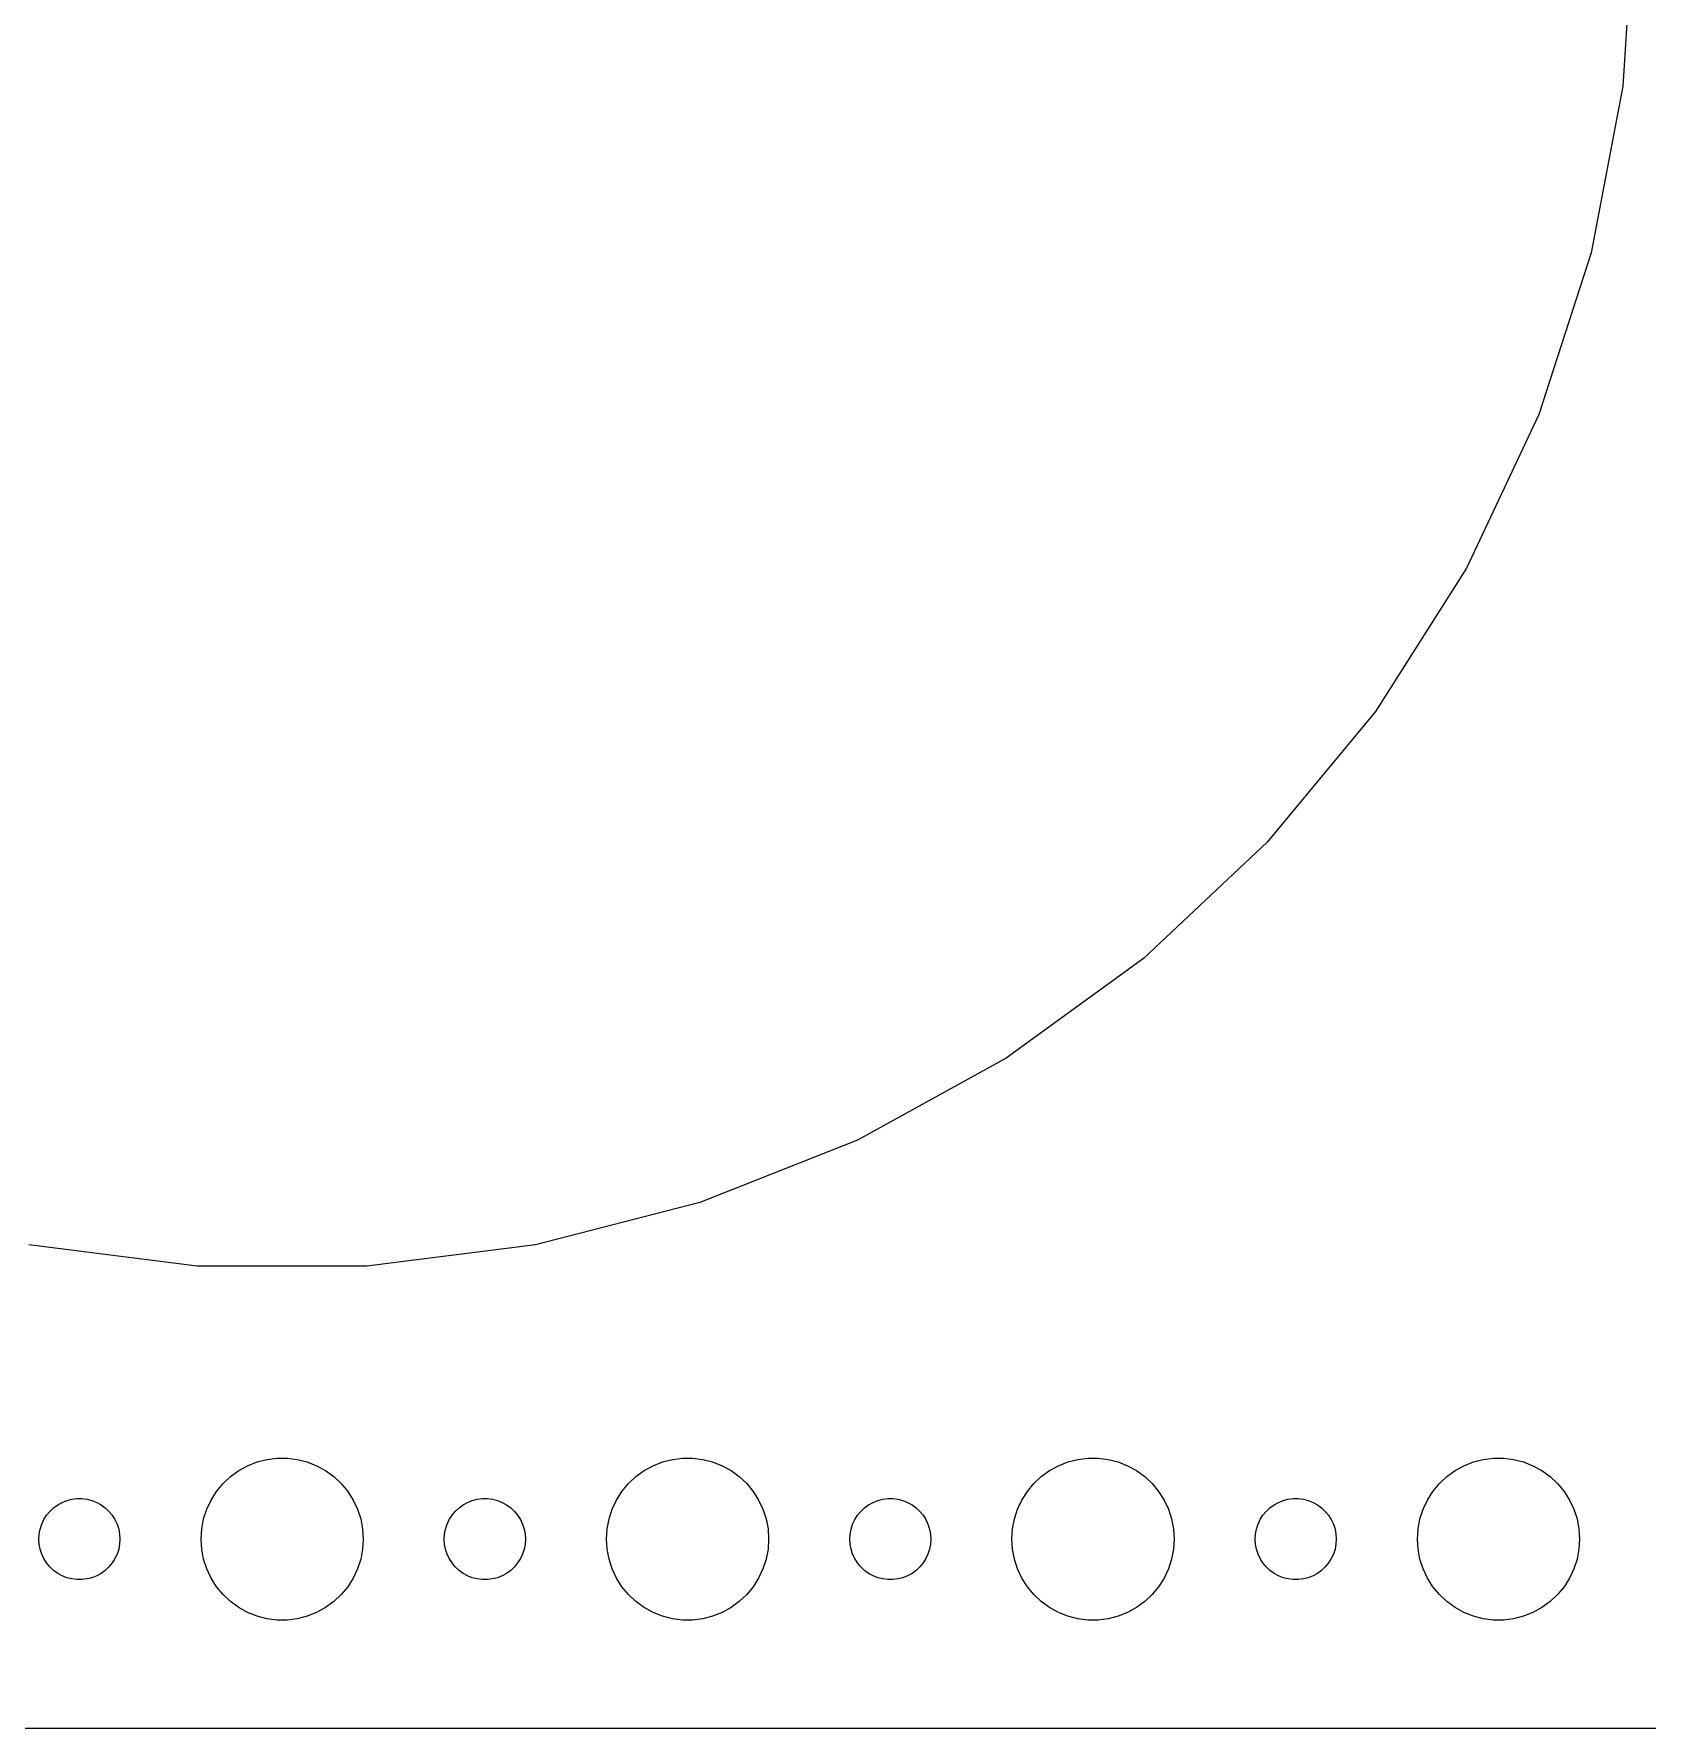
# Model space of a CAD drawing. Header units: metres. Extents: x -120 to 120, y -67 to 67.
# Drawn here: x -61.7 to -2, y -67 to -4.3 of the extents above; entities that cross this region are included whole.
import ezdxf

# ---------------------------------------------------------------- set-up
doc = ezdxf.new("R2010")
doc.units = ezdxf.units.M

msp = doc.modelspace()

# ---------------------------------------------------------------- linework, layer by layer
for p, q in [((-2.5, 0), (-2.89426, -6.26665)), ((-2.89426, -6.26665), (-4.07083, -12.4345)), ((-4.07083, -12.4345), (-6.01117, -18.4062)), ((-6.01117, -18.4062), (-8.68466, -24.0877)), ((-8.68466, -24.0877), (-12.0491, -29.3893)), ((-12.0491, -29.3893), (-16.0516, -34.2274)), ((-16.0516, -34.2274), (-20.6288, -38.5257)), ((-20.6288, -38.5257), (-25.7086, -42.2164)), ((-25.7086, -42.2164), (-31.211, -45.2413)), ((-31.211, -45.2413), (-37.0491, -47.5528)), ((-37.0491, -47.5528), (-43.1309, -49.1143)), ((-55.6395, -49.9013), (-61.8691, -49.1143)), ((-43.1309, -49.1143), (-49.3605, -49.9013)), ((-49.3605, -49.9013), (-55.6395, -49.9013)), ((-53.0621, -57.0531), (-52.6884, -57.0059)), ((-52.6884, -57.0059), (-52.3116, -57.0059)), ((-52.3116, -57.0059), (-51.9379, -57.0531)), ((-38.0621, -57.0531), (-37.6884, -57.0059)), ((-37.6884, -57.0059), (-37.3116, -57.0059)), ((-37.3116, -57.0059), (-36.9379, -57.0531)), ((-23.0621, -57.0531), (-22.6884, -57.0059)), ((-22.6884, -57.0059), (-22.3116, -57.0059)), ((-22.3116, -57.0059), (-21.9379, -57.0531)), ((-8.06213, -57.0531), (-7.68837, -57.0059)), ((-7.68837, -57.0059), (-7.31161, -57.0059)), ((-7.31161, -57.0059), (-6.93785, -57.0531)), ((-54.4123, -57.6885), (-54.1075, -57.467)), ((-54.1075, -57.467), (-53.7773, -57.2855)), ((-53.7773, -57.2855), (-53.427, -57.1468)), ((-53.427, -57.1468), (-53.0621, -57.0531)), ((-51.9379, -57.0531), (-51.5729, -57.1468)), ((-51.5729, -57.1468), (-51.2227, -57.2855)), ((-51.2227, -57.2855), (-50.8925, -57.467)), ((-50.8925, -57.467), (-50.5877, -57.6885)), ((-39.4123, -57.6885), (-39.1075, -57.467)), ((-39.1075, -57.467), (-38.7773, -57.2855)), ((-38.7773, -57.2855), (-38.427, -57.1468)), ((-38.427, -57.1468), (-38.0621, -57.0531)), ((-36.9379, -57.0531), (-36.5729, -57.1468)), ((-36.5729, -57.1468), (-36.2227, -57.2855)), ((-36.2227, -57.2855), (-35.8925, -57.467)), ((-35.8925, -57.467), (-35.5877, -57.6885)), ((-24.4123, -57.6885), (-24.1075, -57.467)), ((-24.1075, -57.467), (-23.7773, -57.2855)), ((-23.7773, -57.2855), (-23.427, -57.1468)), ((-23.427, -57.1468), (-23.0621, -57.0531)), ((-21.9379, -57.0531), (-21.5729, -57.1468)), ((-21.5729, -57.1468), (-21.2227, -57.2855)), ((-21.2227, -57.2855), (-20.8925, -57.467)), ((-20.8925, -57.467), (-20.5877, -57.6885)), ((-9.41226, -57.6885), (-9.10747, -57.467)), ((-9.10747, -57.467), (-8.77733, -57.2855)), ((-8.77733, -57.2855), (-8.42705, -57.1468)), ((-8.42705, -57.1468), (-8.06213, -57.0531)), ((-6.93785, -57.0531), (-6.57294, -57.1468)), ((-6.57294, -57.1468), (-6.22266, -57.2855)), ((-6.22266, -57.2855), (-5.89252, -57.467)), ((-5.89252, -57.467), (-5.58772, -57.6885)), ((-55.1289, -58.5547), (-54.927, -58.2366)), ((-54.927, -58.2366), (-54.6869, -57.9464)), ((-54.6869, -57.9464), (-54.4123, -57.6885)), ((-50.5877, -57.6885), (-50.3131, -57.9464)), ((-50.3131, -57.9464), (-50.0729, -58.2366)), ((-50.0729, -58.2366), (-49.8711, -58.5547)), ((-40.1289, -58.5547), (-39.927, -58.2366)), ((-39.927, -58.2366), (-39.6869, -57.9464)), ((-39.6869, -57.9464), (-39.4123, -57.6885)), ((-35.5877, -57.6885), (-35.3131, -57.9464)), ((-35.3131, -57.9464), (-35.0729, -58.2366)), ((-35.0729, -58.2366), (-34.8711, -58.5547)), ((-25.1289, -58.5547), (-24.927, -58.2366)), ((-24.927, -58.2366), (-24.6869, -57.9464)), ((-24.6869, -57.9464), (-24.4123, -57.6885)), ((-20.5877, -57.6885), (-20.3131, -57.9464)), ((-20.3131, -57.9464), (-20.0729, -58.2366)), ((-20.0729, -58.2366), (-19.8711, -58.5547)), ((-10.1289, -58.5547), (-9.92705, -58.2366)), ((-9.92705, -58.2366), (-9.6869, -57.9464)), ((-9.6869, -57.9464), (-9.41226, -57.6885)), ((-5.58772, -57.6885), (-5.31308, -57.9464)), ((-5.31308, -57.9464), (-5.07294, -58.2366)), ((-5.07294, -58.2366), (-4.87108, -58.5547)), ((-61.0934, -58.9732), (-60.9561, -58.8442)), ((-60.9561, -58.8442), (-60.8037, -58.7335)), ((-60.8037, -58.7335), (-60.6387, -58.6428)), ((-60.6387, -58.6428), (-60.4635, -58.5734)), ((-60.4635, -58.5734), (-60.2811, -58.5266)), ((-60.2811, -58.5266), (-60.0942, -58.503)), ((-60.0942, -58.503), (-59.9058, -58.503)), ((-59.9058, -58.503), (-59.7189, -58.5266)), ((-59.7189, -58.5266), (-59.5365, -58.5734)), ((-59.5365, -58.5734), (-59.3613, -58.6428)), ((-59.3613, -58.6428), (-59.1963, -58.7335)), ((-59.1963, -58.7335), (-59.0439, -58.8442)), ((-59.0439, -58.8442), (-58.9065, -58.9732)), ((-55.4057, -59.2539), (-55.2893, -58.8956)), ((-55.2893, -58.8956), (-55.1289, -58.5547)), ((-49.8711, -58.5547), (-49.7107, -58.8956)), ((-49.7107, -58.8956), (-49.5942, -59.2539)), ((-46.0934, -58.9732), (-45.9561, -58.8442)), ((-45.9561, -58.8442), (-45.8037, -58.7335)), ((-45.8037, -58.7335), (-45.6387, -58.6428)), ((-45.6387, -58.6428), (-45.4635, -58.5734)), ((-45.4635, -58.5734), (-45.2811, -58.5266)), ((-45.2811, -58.5266), (-45.0942, -58.503)), ((-45.0942, -58.503), (-44.9058, -58.503)), ((-44.9058, -58.503), (-44.7189, -58.5266)), ((-44.7189, -58.5266), (-44.5365, -58.5734)), ((-44.5365, -58.5734), (-44.3613, -58.6428)), ((-44.3613, -58.6428), (-44.1963, -58.7335)), ((-44.1963, -58.7335), (-44.0439, -58.8442)), ((-44.0439, -58.8442), (-43.9065, -58.9732)), ((-40.4057, -59.2539), (-40.2893, -58.8956)), ((-40.2893, -58.8956), (-40.1289, -58.5547)), ((-34.8711, -58.5547), (-34.7107, -58.8956)), ((-34.7107, -58.8956), (-34.5942, -59.2539)), ((-31.0934, -58.9732), (-30.9561, -58.8442)), ((-30.9561, -58.8442), (-30.8037, -58.7335)), ((-30.8037, -58.7335), (-30.6387, -58.6428)), ((-30.6387, -58.6428), (-30.4635, -58.5734)), ((-30.4635, -58.5734), (-30.2811, -58.5266)), ((-30.2811, -58.5266), (-30.0942, -58.503)), ((-30.0942, -58.503), (-29.9058, -58.503)), ((-29.9058, -58.503), (-29.7189, -58.5266)), ((-29.7189, -58.5266), (-29.5365, -58.5734)), ((-29.5365, -58.5734), (-29.3613, -58.6428)), ((-29.3613, -58.6428), (-29.1963, -58.7335)), ((-29.1963, -58.7335), (-29.0439, -58.8442)), ((-29.0439, -58.8442), (-28.9065, -58.9732)), ((-25.4057, -59.2539), (-25.2893, -58.8956)), ((-25.2893, -58.8956), (-25.1289, -58.5547)), ((-19.8711, -58.5547), (-19.7107, -58.8956)), ((-19.7107, -58.8956), (-19.5942, -59.2539)), ((-16.0934, -58.9732), (-15.9561, -58.8442)), ((-15.9561, -58.8442), (-15.8037, -58.7335)), ((-15.8037, -58.7335), (-15.6387, -58.6428)), ((-15.6387, -58.6428), (-15.4635, -58.5734)), ((-15.4635, -58.5734), (-15.2811, -58.5266)), ((-15.2811, -58.5266), (-15.0942, -58.503)), ((-15.0942, -58.503), (-14.9058, -58.503)), ((-14.9058, -58.503), (-14.7189, -58.5266)), ((-14.7189, -58.5266), (-14.5365, -58.5734)), ((-14.5365, -58.5734), (-14.3613, -58.6428)), ((-14.3613, -58.6428), (-14.1963, -58.7335)), ((-14.1963, -58.7335), (-14.0439, -58.8442)), ((-14.0439, -58.8442), (-13.9065, -58.9732)), ((-10.4057, -59.2539), (-10.2893, -58.8956)), ((-10.2893, -58.8956), (-10.1289, -58.5547)), ((-4.87108, -58.5547), (-4.71066, -58.8956)), ((-4.71066, -58.8956), (-4.59424, -59.2539)), ((-61.4529, -59.627), (-61.3947, -59.4478)), ((-61.3947, -59.4478), (-61.3145, -59.2774)), ((-61.3145, -59.2774), (-61.2135, -59.1183)), ((-61.2135, -59.1183), (-61.0934, -58.9732)), ((-58.9065, -58.9732), (-58.7865, -59.1183)), ((-58.7865, -59.1183), (-58.6855, -59.2774)), ((-58.6855, -59.2774), (-58.6053, -59.4478)), ((-58.6053, -59.4478), (-58.5471, -59.627)), ((-55.4763, -59.624), (-55.4057, -59.2539)), ((-49.5942, -59.2539), (-49.5237, -59.624)), ((-46.4529, -59.627), (-46.3947, -59.4478)), ((-46.3947, -59.4478), (-46.3145, -59.2774)), ((-46.3145, -59.2774), (-46.2135, -59.1183)), ((-46.2135, -59.1183), (-46.0934, -58.9732)), ((-43.9065, -58.9732), (-43.7865, -59.1183)), ((-43.7865, -59.1183), (-43.6855, -59.2774)), ((-43.6855, -59.2774), (-43.6053, -59.4478)), ((-43.6053, -59.4478), (-43.5471, -59.627)), ((-40.4763, -59.624), (-40.4057, -59.2539)), ((-34.5942, -59.2539), (-34.5237, -59.624)), ((-31.4529, -59.627), (-31.3947, -59.4478)), ((-31.3947, -59.4478), (-31.3145, -59.2774)), ((-31.3145, -59.2774), (-31.2135, -59.1183)), ((-31.2135, -59.1183), (-31.0934, -58.9732)), ((-28.9065, -58.9732), (-28.7865, -59.1183)), ((-28.7865, -59.1183), (-28.6855, -59.2774)), ((-28.6855, -59.2774), (-28.6053, -59.4478)), ((-28.6053, -59.4478), (-28.5471, -59.627)), ((-25.4763, -59.624), (-25.4057, -59.2539)), ((-19.5942, -59.2539), (-19.5237, -59.624)), ((-16.4529, -59.627), (-16.3947, -59.4478)), ((-16.3947, -59.4478), (-16.3145, -59.2774)), ((-16.3145, -59.2774), (-16.2135, -59.1183)), ((-16.2135, -59.1183), (-16.0934, -58.9732)), ((-13.9065, -58.9732), (-13.7865, -59.1183)), ((-13.7865, -59.1183), (-13.6855, -59.2774)), ((-13.6855, -59.2774), (-13.6053, -59.4478)), ((-13.6053, -59.4478), (-13.5471, -59.627)), ((-10.4763, -59.624), (-10.4057, -59.2539)), ((-4.59424, -59.2539), (-4.52365, -59.624)), ((-61.5, -60), (-61.4882, -59.812)), ((-61.4882, -60.188), (-61.5, -60)), ((-61.4882, -59.812), (-61.4529, -59.627)), ((-58.5471, -59.627), (-58.5118, -59.812)), ((-58.5118, -59.812), (-58.5, -60)), ((-58.5, -60), (-58.5118, -60.188)), ((-55.5, -60), (-55.4763, -59.624)), ((-55.4763, -60.376), (-55.5, -60)), ((-49.5237, -59.624), (-49.5, -60)), ((-49.5, -60), (-49.5237, -60.376)), ((-46.5, -60), (-46.4882, -59.812)), ((-46.4882, -60.188), (-46.5, -60)), ((-46.4882, -59.812), (-46.4529, -59.627)), ((-43.5471, -59.627), (-43.5118, -59.812)), ((-43.5118, -59.812), (-43.5, -60)), ((-43.5, -60), (-43.5118, -60.188)), ((-40.5, -60), (-40.4763, -59.624)), ((-40.4763, -60.376), (-40.5, -60)), ((-34.5237, -59.624), (-34.5, -60)), ((-34.5, -60), (-34.5237, -60.376)), ((-31.5, -60), (-31.4882, -59.812)), ((-31.4882, -60.188), (-31.5, -60)), ((-31.4882, -59.812), (-31.4529, -59.627)), ((-28.5471, -59.627), (-28.5118, -59.812)), ((-28.5118, -59.812), (-28.5, -60)), ((-28.5, -60), (-28.5118, -60.188)), ((-25.5, -60), (-25.4763, -59.624)), ((-25.4763, -60.376), (-25.5, -60)), ((-19.5237, -59.624), (-19.5, -60)), ((-19.5, -60), (-19.5237, -60.376)), ((-16.5, -60), (-16.4882, -59.812)), ((-16.4882, -60.188), (-16.5, -60)), ((-16.4882, -59.812), (-16.4529, -59.627)), ((-13.5471, -59.627), (-13.5118, -59.812)), ((-13.5118, -59.812), (-13.5, -60)), ((-13.5, -60), (-13.5118, -60.188)), ((-10.5, -60), (-10.4763, -59.624)), ((-10.4763, -60.376), (-10.5, -60)), ((-4.52365, -59.624), (-4.5, -60)), ((-4.5, -60), (-4.52365, -60.376)), ((-61.4529, -60.373), (-61.4882, -60.188)), ((-61.3947, -60.5522), (-61.4529, -60.373)), ((-61.3145, -60.7226), (-61.3947, -60.5522)), ((-61.2135, -60.8817), (-61.3145, -60.7226)), ((-58.6855, -60.7226), (-58.7865, -60.8817)), ((-58.6053, -60.5522), (-58.6855, -60.7226)), ((-58.5471, -60.373), (-58.6053, -60.5522)), ((-58.5118, -60.188), (-58.5471, -60.373)), ((-55.4057, -60.7461), (-55.4763, -60.376)), ((-55.2893, -61.1044), (-55.4057, -60.7461)), ((-49.5942, -60.7461), (-49.7107, -61.1044)), ((-49.5237, -60.376), (-49.5942, -60.7461)), ((-46.4529, -60.373), (-46.4882, -60.188)), ((-46.3947, -60.5522), (-46.4529, -60.373)), ((-46.3145, -60.7226), (-46.3947, -60.5522)), ((-46.2135, -60.8817), (-46.3145, -60.7226)), ((-43.6855, -60.7226), (-43.7865, -60.8817)), ((-43.6053, -60.5522), (-43.6855, -60.7226)), ((-43.5471, -60.373), (-43.6053, -60.5522)), ((-43.5118, -60.188), (-43.5471, -60.373)), ((-40.4057, -60.7461), (-40.4763, -60.376)), ((-40.2893, -61.1044), (-40.4057, -60.7461)), ((-34.5942, -60.7461), (-34.7107, -61.1044)), ((-34.5237, -60.376), (-34.5942, -60.7461)), ((-31.4529, -60.373), (-31.4882, -60.188)), ((-31.3947, -60.5522), (-31.4529, -60.373)), ((-31.3145, -60.7226), (-31.3947, -60.5522)), ((-31.2135, -60.8817), (-31.3145, -60.7226)), ((-28.6855, -60.7226), (-28.7865, -60.8817)), ((-28.6053, -60.5522), (-28.6855, -60.7226)), ((-28.5471, -60.373), (-28.6053, -60.5522)), ((-28.5118, -60.188), (-28.5471, -60.373)), ((-25.4057, -60.7461), (-25.4763, -60.376)), ((-25.2893, -61.1044), (-25.4057, -60.7461)), ((-19.5942, -60.7461), (-19.7107, -61.1044)), ((-19.5237, -60.376), (-19.5942, -60.7461)), ((-16.4529, -60.373), (-16.4882, -60.188)), ((-16.3947, -60.5522), (-16.4529, -60.373)), ((-16.3145, -60.7226), (-16.3947, -60.5522)), ((-16.2135, -60.8817), (-16.3145, -60.7226)), ((-13.6855, -60.7226), (-13.7865, -60.8817)), ((-13.6053, -60.5522), (-13.6855, -60.7226)), ((-13.5471, -60.373), (-13.6053, -60.5522)), ((-13.5118, -60.188), (-13.5471, -60.373)), ((-10.4057, -60.7461), (-10.4763, -60.376)), ((-10.2893, -61.1044), (-10.4057, -60.7461)), ((-4.59424, -60.7461), (-4.71066, -61.1044)), ((-4.52365, -60.376), (-4.59424, -60.7461)), ((-61.0934, -61.0268), (-61.2135, -60.8817)), ((-60.9561, -61.1558), (-61.0934, -61.0268)), ((-60.8037, -61.2665), (-60.9561, -61.1558)), ((-60.6387, -61.3572), (-60.8037, -61.2665)), ((-60.4635, -61.4266), (-60.6387, -61.3572)), ((-59.3613, -61.3572), (-59.5365, -61.4266)), ((-59.1963, -61.2665), (-59.3613, -61.3572)), ((-59.0439, -61.1558), (-59.1963, -61.2665)), ((-58.9065, -61.0268), (-59.0439, -61.1558)), ((-58.7865, -60.8817), (-58.9065, -61.0268)), ((-55.1289, -61.4453), (-55.2893, -61.1044)), ((-49.7107, -61.1044), (-49.8711, -61.4453)), ((-46.0934, -61.0268), (-46.2135, -60.8817)), ((-45.9561, -61.1558), (-46.0934, -61.0268)), ((-45.8037, -61.2665), (-45.9561, -61.1558)), ((-45.6387, -61.3572), (-45.8037, -61.2665)), ((-45.4635, -61.4266), (-45.6387, -61.3572)), ((-44.3613, -61.3572), (-44.5365, -61.4266)), ((-44.1963, -61.2665), (-44.3613, -61.3572)), ((-44.0439, -61.1558), (-44.1963, -61.2665)), ((-43.9065, -61.0268), (-44.0439, -61.1558)), ((-43.7865, -60.8817), (-43.9065, -61.0268)), ((-40.1289, -61.4453), (-40.2893, -61.1044)), ((-34.7107, -61.1044), (-34.8711, -61.4453)), ((-31.0934, -61.0268), (-31.2135, -60.8817)), ((-30.9561, -61.1558), (-31.0934, -61.0268)), ((-30.8037, -61.2665), (-30.9561, -61.1558)), ((-30.6387, -61.3572), (-30.8037, -61.2665)), ((-30.4635, -61.4266), (-30.6387, -61.3572)), ((-29.3613, -61.3572), (-29.5365, -61.4266)), ((-29.1963, -61.2665), (-29.3613, -61.3572)), ((-29.0439, -61.1558), (-29.1963, -61.2665)), ((-28.9065, -61.0268), (-29.0439, -61.1558)), ((-28.7865, -60.8817), (-28.9065, -61.0268)), ((-25.1289, -61.4453), (-25.2893, -61.1044)), ((-19.7107, -61.1044), (-19.8711, -61.4453)), ((-16.0934, -61.0268), (-16.2135, -60.8817)), ((-15.9561, -61.1558), (-16.0934, -61.0268)), ((-15.8037, -61.2665), (-15.9561, -61.1558)), ((-15.6387, -61.3572), (-15.8037, -61.2665)), ((-15.4635, -61.4266), (-15.6387, -61.3572)), ((-14.3613, -61.3572), (-14.5365, -61.4266)), ((-14.1963, -61.2665), (-14.3613, -61.3572)), ((-14.0439, -61.1558), (-14.1963, -61.2665)), ((-13.9065, -61.0268), (-14.0439, -61.1558)), ((-13.7865, -60.8817), (-13.9065, -61.0268)), ((-10.1289, -61.4453), (-10.2893, -61.1044)), ((-4.71066, -61.1044), (-4.87108, -61.4453)), ((-60.2811, -61.4734), (-60.4635, -61.4266)), ((-60.0942, -61.497), (-60.2811, -61.4734)), ((-59.9058, -61.497), (-60.0942, -61.497)), ((-59.7189, -61.4734), (-59.9058, -61.497)), ((-59.5365, -61.4266), (-59.7189, -61.4734)), ((-54.927, -61.7634), (-55.1289, -61.4453)), ((-54.6869, -62.0536), (-54.927, -61.7634)), ((-50.0729, -61.7634), (-50.3131, -62.0536)), ((-49.8711, -61.4453), (-50.0729, -61.7634)), ((-45.2811, -61.4734), (-45.4635, -61.4266)), ((-45.0942, -61.497), (-45.2811, -61.4734)), ((-44.9058, -61.497), (-45.0942, -61.497)), ((-44.7189, -61.4734), (-44.9058, -61.497)), ((-44.5365, -61.4266), (-44.7189, -61.4734)), ((-39.927, -61.7634), (-40.1289, -61.4453)), ((-39.6869, -62.0536), (-39.927, -61.7634)), ((-35.0729, -61.7634), (-35.3131, -62.0536)), ((-34.8711, -61.4453), (-35.0729, -61.7634)), ((-30.2811, -61.4734), (-30.4635, -61.4266)), ((-30.0942, -61.497), (-30.2811, -61.4734)), ((-29.9058, -61.497), (-30.0942, -61.497)), ((-29.7189, -61.4734), (-29.9058, -61.497)), ((-29.5365, -61.4266), (-29.7189, -61.4734)), ((-24.927, -61.7634), (-25.1289, -61.4453)), ((-24.6869, -62.0536), (-24.927, -61.7634)), ((-20.0729, -61.7634), (-20.3131, -62.0536)), ((-19.8711, -61.4453), (-20.0729, -61.7634)), ((-15.2811, -61.4734), (-15.4635, -61.4266)), ((-15.0942, -61.497), (-15.2811, -61.4734)), ((-14.9058, -61.497), (-15.0942, -61.497)), ((-14.7189, -61.4734), (-14.9058, -61.497)), ((-14.5365, -61.4266), (-14.7189, -61.4734)), ((-9.92705, -61.7634), (-10.1289, -61.4453)), ((-9.6869, -62.0536), (-9.92705, -61.7634)), ((-5.07294, -61.7634), (-5.31308, -62.0536)), ((-4.87108, -61.4453), (-5.07294, -61.7634)), ((-54.4123, -62.3115), (-54.6869, -62.0536)), ((-54.1075, -62.533), (-54.4123, -62.3115)), ((-53.7773, -62.7145), (-54.1075, -62.533)), ((-50.8925, -62.533), (-51.2227, -62.7145)), ((-50.5877, -62.3115), (-50.8925, -62.533)), ((-50.3131, -62.0536), (-50.5877, -62.3115)), ((-39.4123, -62.3115), (-39.6869, -62.0536)), ((-39.1075, -62.533), (-39.4123, -62.3115)), ((-38.7773, -62.7145), (-39.1075, -62.533)), ((-35.8925, -62.533), (-36.2227, -62.7145)), ((-35.5877, -62.3115), (-35.8925, -62.533)), ((-35.3131, -62.0536), (-35.5877, -62.3115)), ((-24.4123, -62.3115), (-24.6869, -62.0536)), ((-24.1075, -62.533), (-24.4123, -62.3115)), ((-23.7773, -62.7145), (-24.1075, -62.533)), ((-20.8925, -62.533), (-21.2227, -62.7145)), ((-20.5877, -62.3115), (-20.8925, -62.533)), ((-20.3131, -62.0536), (-20.5877, -62.3115)), ((-9.41226, -62.3115), (-9.6869, -62.0536)), ((-9.10747, -62.533), (-9.41226, -62.3115)), ((-8.77733, -62.7145), (-9.10747, -62.533)), ((-5.89252, -62.533), (-6.22266, -62.7145)), ((-5.58772, -62.3115), (-5.89252, -62.533)), ((-5.31308, -62.0536), (-5.58772, -62.3115)), ((-53.427, -62.8532), (-53.7773, -62.7145)), ((-53.0621, -62.9469), (-53.427, -62.8532)), ((-52.6884, -62.9941), (-53.0621, -62.9469)), ((-52.3116, -62.9941), (-52.6884, -62.9941)), ((-51.9379, -62.9469), (-52.3116, -62.9941)), ((-51.5729, -62.8532), (-51.9379, -62.9469)), ((-51.2227, -62.7145), (-51.5729, -62.8532)), ((-38.427, -62.8532), (-38.7773, -62.7145)), ((-38.0621, -62.9469), (-38.427, -62.8532)), ((-37.6884, -62.9941), (-38.0621, -62.9469)), ((-37.3116, -62.9941), (-37.6884, -62.9941)), ((-36.9379, -62.9469), (-37.3116, -62.9941)), ((-36.5729, -62.8532), (-36.9379, -62.9469)), ((-36.2227, -62.7145), (-36.5729, -62.8532)), ((-23.427, -62.8532), (-23.7773, -62.7145)), ((-23.0621, -62.9469), (-23.427, -62.8532)), ((-22.6884, -62.9941), (-23.0621, -62.9469)), ((-22.3116, -62.9941), (-22.6884, -62.9941)), ((-21.9379, -62.9469), (-22.3116, -62.9941)), ((-21.5729, -62.8532), (-21.9379, -62.9469)), ((-21.2227, -62.7145), (-21.5729, -62.8532)), ((-8.42705, -62.8532), (-8.77733, -62.7145)), ((-8.06213, -62.9469), (-8.42705, -62.8532)), ((-7.68837, -62.9941), (-8.06213, -62.9469)), ((-7.31161, -62.9941), (-7.68837, -62.9941)), ((-6.93785, -62.9469), (-7.31161, -62.9941)), ((-6.57294, -62.8532), (-6.93785, -62.9469)), ((-6.22266, -62.7145), (-6.57294, -62.8532)), ((-114.814, -66.9901), (114.814, -66.9901))]:
    msp.add_line(p, q)

doc.saveas('drawing.dxf')
